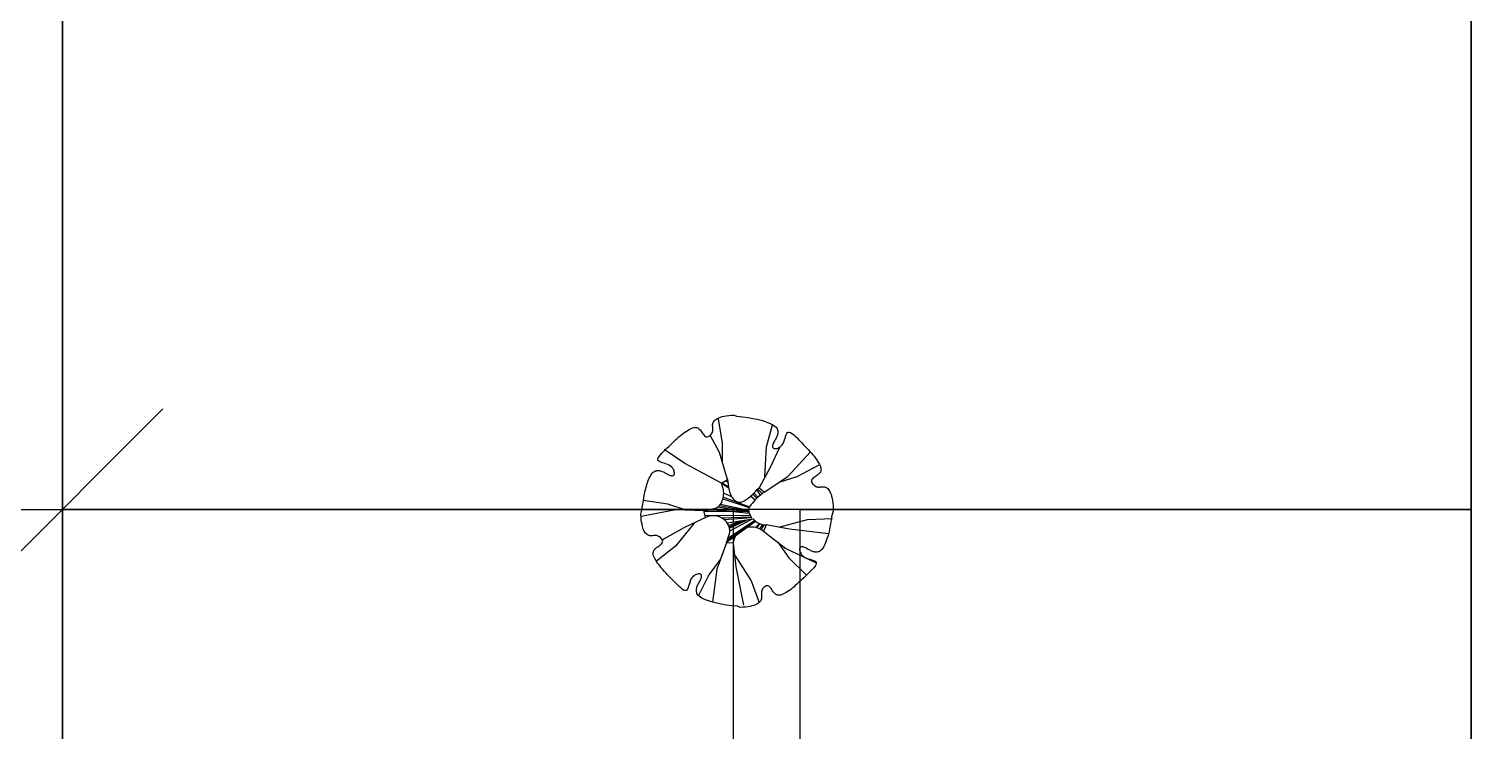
# Model space of a CAD drawing. Extents: x -93062 to 326984, y -142534 to 91021.
# Drawn here: x -54724 to -54220, y 82059 to 82304 of the extents above; entities that cross this region are included whole.
import ezdxf
from ezdxf.enums import TextEntityAlignment as Align

# ---------------------------------------------------------------- set-up
doc = ezdxf.new("R2010")
doc.units = 0
doc.header["$LTSCALE"] = 1000
doc.header["$MEASUREMENT"] = 0
doc.layers.get('0').update_dxf_attribs({"color": 8})
doc.styles.add('COMPLEX', font='COMPLEX')
doc.styles.add('hz', font='GEDITXT', dxfattribs={"width": 0.8, "bigfont": 'DXT'})
doc.styles.add('SIMPLEX', font='GEDITXT', dxfattribs={"height": 0.2, "bigfont": 'DXT'})
doc.styles.get("Standard").update_dxf_attribs({"font": 'gbenor.shx', "bigfont": 'gbcbig.shx'})

# ---------------------------------------------------------------- blocks, each defined once
blk = doc.blocks.new('_Oblique')
at = {"color": 0, "linetype": 'ByBlock', "lineweight": -2}
blk.add_line((-0.5, -0.5), (0.5, 0.5), dxfattribs=at)
blk = doc.blocks.new('A$C672165B9')
at = {"color": 251}
for p, q in [((9402.2, 14893.5), (9402.2, 12210.2)), ((10723.1, 11644.1), (10723.1, 14348.8)), ((9402.2, 13719.8), (9402.2, 13946.2)), ((10021.2, 13907.5), (10017.4, 13930.5)), ((10062.5, 13904.2), (10068.2, 13924.9)), ((10018.5, 13899), (10009.5, 13915)), ((10021.1, 13889.6), (10021.2, 13907.5)), ((10061, 13876.5), (10062.5, 13904.2)), ((10074.5, 13903.7), (10066.1, 13885.4)), ((9985.9, 13888.7), (9966.5, 13901.7)), ((10025.7, 13873.5), (10018.5, 13899)), ((10082.3, 13876.4), (10103.6, 13899.4)), ((10020.1, 13870.1), (9985.9, 13888.7)), ((10066.1, 13885.4), (10055.4, 13865.9)), ((10060.3, 13861.7), (10082.3, 13876.4)), ((10074.2, 13871), (10091.2, 13876.4)), ((10091.2, 13876.4), (10111.9, 13887.2)), ((10020.1, 13870.1), (10025.7, 13873.5)), ((10020.1, 13870.1), (10020.1, 13870.1)), ((10020.2, 13870), (10027, 13865.8)), ((10020.7, 13870.5), (10026.8, 13866.6)), ((10024.3, 13872.7), (10026, 13871.4)), ((10025.7, 13873.5), (10027.2, 13864.4)), ((10053.3, 13863.5), (10056.4, 13858.8)), ((10054.2, 13864.5), (10058.3, 13860.3)), ((10055.4, 13865.7), (10060.3, 13861.9)), ((10060.3, 13861.9), (10058.7, 13860.6)), ((9970, 13850.5), (9946.9, 13854)), ((9987, 13844.9), (9970, 13850.5)), ((10018.1, 13849.1), (10046.6, 13843.8)), ((10019.3, 13850.4), (10045.7, 13844.7)), ((10021.6, 13855.5), (10046.1, 13847.3)), ((10022, 13857.1), (10046.4, 13848)), ((10022.3, 13860.8), (10029.7, 13857.5)), ((10047.8, 13858.1), (10051.9, 13854.5)), ((10049.7, 13859.8), (10053.4, 13856)), ((10050.8, 13860.9), (10054.3, 13856.9)), ((8546.8, 13845.6), (9502.9, 13845.6)), ((9977.3, 13845.3), (9944.9, 13838.9)), ((10003.7, 13844.3), (9977.3, 13845.3)), ((9985.1, 13828.5), (10002.9, 13836.9)), ((10002.9, 13836.9), (10005.2, 13837.9)), ((10003.7, 13844.3), (10012.9, 13846.3)), ((10005.2, 13837.9), (10003.7, 13844.3)), ((10003.8, 13843.8), (10046.6, 13843.8)), ((10004.7, 13840.2), (10047.2, 13839.7)), ((10010.2, 13845.7), (10046.1, 13841.9)), ((10016.7, 13847.9), (10045.8, 13843.3)), ((10020.2, 13837.5), (10048, 13838.7)), ((10022.5, 13836), (10048.8, 13838)), ((10025.4, 13833.1), (10049.9, 13836.7)), ((10025.5, 13816.3), (10051.7, 13834.8)), ((10026.3, 13818.5), (10051.3, 13835.2)), ((10026.9, 13830.5), (10038, 13834.9)), ((10027.4, 13829.3), (10041.7, 13835.5)), ((10027.7, 13828.1), (10044.4, 13835.9)), ((10028, 13825.5), (10048.7, 13836.5)), ((10074, 13829), (10100.9, 13836.2)), ((10100.9, 13836.2), (10124.2, 13837.1)), ((9964.7, 13817), (9985.1, 13828.5)), ((9994.5, 13832.7), (9977, 13811.1)), ((10024.9, 13814.7), (10052, 13834.6)), ((10052.2, 13828.5), (10055.8, 13832.3)), ((10053.2, 13828.2), (10056.5, 13832)), ((10056, 13827.1), (10058.9, 13831.3)), ((10059.7, 13825.1), (10056.4, 13826.9)), ((10057.3, 13826.4), (10060.2, 13831.2)), ((10062.2, 13831.1), (10059.7, 13825.1)), ((10059.7, 13825.1), (10080.5, 13808.8)), ((10084.1, 13827), (10062.2, 13831.1)), ((10120.4, 13822.7), (10084.1, 13827)), ((9977, 13811.1), (9959.2, 13797)), ((10024.8, 13814.3), (10015.7, 13789.5)), ((10024.8, 13814.3), (10027.2, 13821.1)), ((10031.2, 13813.8), (10024.8, 13814.3)), ((10034, 13791.8), (10031.4, 13813.9)), ((10072.9, 13814.8), (10083.3, 13800.2)), ((10080.5, 13808.8), (10109.1, 13795.5)), ((10019, 13798.6), (10008.4, 13784.2)), ((10032.9, 13802), (10048, 13778.6)), ((10083.3, 13800.2), (10099.9, 13783.9)), ((10008.4, 13784.2), (9998.6, 13764.7)), ((10015.7, 13789.5), (10011.9, 13758.6)), ((10041.2, 13755.9), (10034, 13791.8)), ((10048, 13778.6), (10055.6, 13758.3))]:
    blk.add_line(p, q, dxfattribs=at)
at = {"color": 251, "ltscale": 3}
for p, q in [((9402.2, 13845.6), (9402.2, 14348.8)), ((10723.1, 14348.8), (10723.1, 13845.6)), ((9402.2, 13531.1), (9402.2, 13845.6)), ((9402.2, 13845.6), (10031.2, 13845.6)), ((10723.1, 13845.6), (9402.2, 13845.6)), ((10031.2, 13845.6), (10031.2, 13845.6)), ((10031.2, 13845.6), (10031.2, 13531.1)), ((10094.1, 13531.1), (10094.1, 13845.6)), ((10094.1, 13845.6), (10723.1, 13845.6)), ((10723.1, 13845.6), (10723.1, 13531.1)), ((10723.1, 13845.6), (10723.1, 13845.6))]:
    blk.add_line(p, q, dxfattribs=at)
at = {"color": 251}
blk.add_lwpolyline([(10057.6, 13766.4), (10057.6, 13765.4), (10057.7, 13764.5), (10057.8, 13763.7), (10057.8, 13762.8), (10057.7, 13762), (10057.5, 13761.1), (10057.2, 13760.3), (10056.7, 13759.5), (10056.1, 13758.8), (10055.3, 13758.1), (10054.4, 13757.4), (10053.3, 13756.7), (10052, 13756.1), (10050.5, 13755.6), (10048.8, 13755.1), (10047, 13754.6), (10045, 13754.3), (10042.7, 13754), (10040.3, 13753.8), (10037.7, 13753.6), (10035.2, 13754.8), (10029.7, 13755.3), (10024.6, 13755.9), (10020, 13756.7), (10015.9, 13757.6), (10012.2, 13758.5), (10009, 13759.5), (10006.2, 13760.5), (10003.8, 13761.5), (10001.9, 13762.4), (10000.4, 13763.3), (9999.2, 13764.2), (9998.3, 13765), (9997.7, 13765.8), (9997.2, 13766.6), (9997, 13767.4), (9996.8, 13768.2), (9996.7, 13768.9), (9996.7, 13769.7), (9996.7, 13770.5), (9996.8, 13771.3), (9997, 13772), (9997.2, 13772.8), (9997.5, 13773.7), (9997.8, 13774.5), (9998.2, 13775.3), (9998.7, 13776.2), (9999.2, 13777), (9999.7, 13777.9), (10000.1, 13778.7), (10000.6, 13779.6), (10000.9, 13780.4), (10001.3, 13781.2), (10001.5, 13781.9), (10001.6, 13782.6), (10001.6, 13783.3), (10001.4, 13783.8), (10001.2, 13784.3), (10000.8, 13784.7), (10000.2, 13785), (9999.5, 13785.1), (9998.7, 13785.1), (9997.7, 13784.9), (9996.7, 13784.6), (9995.6, 13784.1), (9994.5, 13783.4), (9993.5, 13782.5), (9992.5, 13781.4), (9991.6, 13780.1), (9990.9, 13778.6), (9990.4, 13777), (9989.8, 13775.3), (9989.4, 13773.7), (9988.9, 13772.2), (9988.3, 13770.9), (9987.6, 13770), (9986.8, 13769.5), (9985.8, 13769.5), (9984.7, 13769.9), (9983.4, 13770.8), (9982, 13771.9), (9980.5, 13773.2), (9978.9, 13774.8), (9977.3, 13776.4), (9975.7, 13778.1), (9974.1, 13779.7), (9972.5, 13781.4), (9971, 13783), (9969.4, 13784.5), (9968, 13786.1), (9966.5, 13787.7), (9965.2, 13789.2), (9963.8, 13790.8), (9962.6, 13792.3), (9961.4, 13793.8), (9960.3, 13795.3), (9959.3, 13796.8), (9958.5, 13798.2), (9957.7, 13799.6), (9957.1, 13800.9), (9956.6, 13802.1), (9956.3, 13803.2), (9956.2, 13804.2), (9956.2, 13805.1), (9956.4, 13806), (9956.7, 13806.8), (9957.1, 13807.6), (9957.8, 13808.4), (9958.5, 13809.1), (9959.4, 13809.8), (9960.4, 13810.5), (9961.4, 13811.2), (9962.4, 13811.9), (9963.3, 13812.6), (9964.1, 13813.3), (9964.7, 13814.1), (9965, 13814.9), (9965.1, 13815.8), (9964.9, 13816.6), (9964.4, 13817.5), (9963.8, 13818.3), (9963, 13819.1), (9962.1, 13819.8), (9961.2, 13820.3), (9960.2, 13820.7), (9959.3, 13821), (9958.3, 13821.1), (9957.4, 13821.1), (9956.5, 13821), (9955.6, 13820.9), (9954.7, 13820.8), (9953.9, 13820.8), (9953, 13820.9), (9952.2, 13821.1), (9951.4, 13821.4), (9950.6, 13821.9), (9949.9, 13822.5), (9949.1, 13823.3), (9948.4, 13824.2), (9947.8, 13825.3), (9947.2, 13826.6), (9946.6, 13828.1), (9946.1, 13829.8), (9945.7, 13831.6), (9945.3, 13833.7), (9945, 13835.9), (9944.8, 13838.3), (9944.7, 13841), (9945.2, 13843.6), (9946.3, 13848.9), (9947, 13854), (9947.7, 13858.6), (9948.6, 13862.8), (9949.6, 13866.4), (9950.5, 13869.7), (9951.5, 13872.5), (9952.5, 13874.8), (9953.5, 13876.7), (9954.4, 13878.2), (9955.2, 13879.4), (9956.1, 13880.3), (9956.9, 13880.9), (9957.7, 13881.4), (9958.4, 13881.7), (9959.2, 13881.8), (9960, 13881.9), (9960.8, 13882), (9961.5, 13881.9), (9962.3, 13881.8), (9963.1, 13881.7), (9963.9, 13881.4), (9964.7, 13881.2), (9965.5, 13880.8), (9966.4, 13880.4), (9967.2, 13879.9), (9968.1, 13879.4), (9969, 13879), (9969.8, 13878.5), (9970.6, 13878), (9971.4, 13877.7), (9972.2, 13877.4), (9973, 13877.2), (9973.7, 13877.1), (9974.3, 13877.1), (9974.9, 13877.2), (9975.4, 13877.5), (9975.8, 13877.9), (9976, 13878.4), (9976.2, 13879.1), (9976.2, 13879.9), (9976, 13880.9), (9975.7, 13881.9), (9975.2, 13883), (9974.5, 13884.1), (9973.6, 13885.2), (9972.5, 13886.1), (9971.2, 13887), (9969.7, 13887.7), (9968, 13888.3), (9966.4, 13888.8), (9964.7, 13889.3), (9963.2, 13889.8), (9962, 13890.3), (9961.1, 13891), (9960.6, 13891.8), (9960.6, 13892.8), (9961, 13893.9), (9961.8, 13895.2), (9962.9, 13896.7), (9964.3, 13898.2), (9965.8, 13899.7), (9967.5, 13901.3), (9969.1, 13902.9), (9970.8, 13904.5), (9972.4, 13906.1), (9974, 13907.7), (9975.6, 13909.2), (9977.2, 13910.7), (9978.7, 13912.1), (9980.3, 13913.5), (9981.8, 13914.8), (9983.4, 13916), (9984.9, 13917.2), (9986.4, 13918.3), (9987.9, 13919.3), (9989.3, 13920.2), (9990.6, 13920.9), (9991.9, 13921.5), (9993.1, 13922), (9994.2, 13922.3), (9995.3, 13922.4), (9996.2, 13922.4), (9997.1, 13922.3), (9997.9, 13922), (9998.7, 13921.5), (9999.4, 13920.9), (10000.1, 13920.1), (10000.8, 13919.2), (10001.5, 13918.2), (10002.2, 13917.2), (10002.9, 13916.2), (10003.6, 13915.3), (10004.4, 13914.5), (10005.2, 13913.9), (10006, 13913.6), (10006.8, 13913.5), (10007.7, 13913.8), (10008.6, 13914.2), (10009.4, 13914.8), (10010.2, 13915.6), (10010.8, 13916.5), (10011.4, 13917.4), (10011.8, 13918.4), (10012, 13919.3), (10012.1, 13920.3), (10012.1, 13921.2), (10012.1, 13922.1), (10012, 13923), (10011.9, 13923.9), (10011.9, 13924.7), (10012, 13925.6), (10012.2, 13926.4), (10012.5, 13927.2), (10013, 13928), (10013.6, 13928.8), (10014.4, 13929.5), (10015.3, 13930.2), (10016.4, 13930.8), (10017.7, 13931.4), (10019.2, 13932), (10020.8, 13932.5), (10022.7, 13932.9), (10024.7, 13933.3), (10027, 13933.6), (10029.4, 13933.8), (10032, 13933.9), (10034.4, 13932.8), (10040, 13932.3), (10045.1, 13931.7), (10049.7, 13930.9), (10053.8, 13930), (10057.5, 13929.1), (10060.7, 13928.1), (10063.5, 13927.1), (10065.9, 13926.1), (10067.8, 13925.1), (10069.3, 13924.2), (10070.5, 13923.4), (10071.4, 13922.6), (10072, 13921.7), (10072.4, 13921), (10072.7, 13920.2), (10072.9, 13919.4), (10073, 13918.6), (10073, 13917.9), (10073, 13917.1), (10072.9, 13916.3), (10072.7, 13915.5), (10072.5, 13914.7), (10072.2, 13913.9), (10071.9, 13913.1), (10071.4, 13912.2), (10071, 13911.4), (10070.5, 13910.5), (10070, 13909.7), (10069.5, 13908.8), (10069.1, 13908), (10068.7, 13907.2), (10068.4, 13906.4), (10068.2, 13905.6), (10068.1, 13904.9), (10068.1, 13904.3), (10068.3, 13903.7), (10068.5, 13903.2), (10068.9, 13902.9), (10069.5, 13902.6), (10070.1, 13902.5), (10071, 13902.5), (10072, 13902.6), (10073, 13903), (10074.1, 13903.5), (10075.2, 13904.1), (10076.2, 13905), (10077.2, 13906.1), (10078, 13907.4), (10078.7, 13908.9), (10079.3, 13910.6), (10079.8, 13912.3), (10080.3, 13913.9), (10080.8, 13915.4), (10081.4, 13916.6), (10082, 13917.5), (10082.8, 13918), (10083.8, 13918), (10085, 13917.6), (10086.3, 13916.8), (10087.7, 13915.7), (10089.2, 13914.3), (10090.8, 13912.8), (10092.4, 13911.1), (10094, 13909.5), (10095.6, 13907.8), (10097.2, 13906.2), (10098.7, 13904.6), (10100.2, 13903), (10101.7, 13901.4), (10103.1, 13899.9), (10104.5, 13898.3), (10105.8, 13896.8), (10107.1, 13895.3), (10108.3, 13893.7), (10109.4, 13892.2), (10110.3, 13890.8), (10111.2, 13889.3), (10112, 13888), (10112.6, 13886.7), (10113, 13885.5), (10113.4, 13884.4), (10113.5, 13883.4), (10113.5, 13882.4), (10113.3, 13881.5), (10113, 13880.7), (10112.5, 13879.9), (10111.9, 13879.2), (10111.2, 13878.5), (10110.3, 13877.8), (10109.3, 13877.1), (10108.3, 13876.4), (10107.3, 13875.7), (10106.3, 13875), (10105.6, 13874.2), (10105, 13873.5), (10104.6, 13872.7), (10104.6, 13871.8), (10104.8, 13870.9), (10105.3, 13870.1), (10105.9, 13869.2), (10106.7, 13868.5), (10107.5, 13867.8), (10108.5, 13867.2), (10109.4, 13866.8), (10110.4, 13866.6), (10111.3, 13866.5), (10112.3, 13866.5), (10113.2, 13866.6), (10114.1, 13866.6), (10114.9, 13866.7), (10115.8, 13866.7), (10116.7, 13866.7), (10117.5, 13866.5), (10118.3, 13866.1), (10119.1, 13865.7), (10119.8, 13865), (10120.6, 13864.3), (10121.2, 13863.3), (10121.9, 13862.2), (10122.5, 13860.9), (10123, 13859.5), (10123.5, 13857.8), (10124, 13855.9), (10124.4, 13853.9), (10124.6, 13851.7), (10124.9, 13849.2), (10125, 13846.6), (10125, 13843.8), (10123.3, 13838.6), (10122.7, 13833.5), (10121.9, 13828.9), (10121.1, 13824.8), (10120.1, 13821.1), (10119.1, 13817.9), (10118.1, 13815.1), (10117.1, 13812.8), (10116.2, 13810.9), (10115.3, 13809.3), (10114.4, 13808.1), (10113.6, 13807.3), (10112.8, 13806.6), (10112, 13806.2), (10111.2, 13805.9), (10110.5, 13805.7), (10109.7, 13805.6), (10108.9, 13805.6), (10108.1, 13805.6), (10107.4, 13805.7), (10106.6, 13805.9), (10105.8, 13806.1), (10105, 13806.4), (10104.1, 13806.8), (10103.3, 13807.2), (10102.4, 13807.6), (10101.6, 13808.1), (10100.7, 13808.6), (10099.9, 13809.1), (10099, 13809.5), (10098.2, 13809.9), (10097.5, 13810.2), (10096.7, 13810.4), (10096, 13810.5), (10095.3, 13810.5), (10094.8, 13810.4), (10094.3, 13810.1), (10093.9, 13809.7), (10093.6, 13809.2), (10093.5, 13808.5), (10093.5, 13807.6), (10093.7, 13806.7), (10094, 13805.6), (10094.5, 13804.5), (10095.2, 13803.4), (10096.1, 13802.4), (10097.2, 13801.4), (10098.5, 13800.6), (10100, 13799.9), (10101.6, 13799.3), (10103.3, 13798.8), (10104.9, 13798.3), (10106.4, 13797.8), (10107.7, 13797.3), (10108.6, 13796.6), (10109.1, 13795.8), (10109.1, 13794.8), (10108.7, 13793.6), (10107.9, 13792.3), (10106.7, 13790.9), (10105.4, 13789.4), (10103.8, 13787.8), (10102.2, 13786.2), (10100.5, 13784.6), (10098.9, 13783), (10097.3, 13781.4), (10095.7, 13779.9), (10094.1, 13778.4), (10092.5, 13776.9), (10090.9, 13775.5), (10089.4, 13774.1), (10087.9, 13772.8), (10086.3, 13771.5), (10084.8, 13770.3), (10083.3, 13769.3), (10081.8, 13768.3), (10080.4, 13767.4), (10079, 13766.6), (10077.8, 13766), (10076.6, 13765.6), (10075.4, 13765.3), (10074.4, 13765.1), (10073.5, 13765.1), (10072.6, 13765.3), (10071.8, 13765.6), (10071, 13766.1), (10070.3, 13766.7), (10069.5, 13767.5), (10068.8, 13768.4), (10068.1, 13769.3), (10067.5, 13770.4), (10066.8, 13771.4), (10066, 13772.3), (10065.3, 13773.1), (10064.5, 13773.6), (10063.7, 13774), (10062.9, 13774), (10062, 13773.8), (10061.1, 13773.4), (10060.3, 13772.7), (10059.5, 13772), (10058.8, 13771.1), (10058.3, 13770.1), (10057.9, 13769.2), (10057.7, 13768.2), (10057.6, 13767.3)], close=True, dxfattribs=at)
for centre, radius, start, end in [((9995, 13858.9), 27.5, 14.4178, 24.1148), ((10002.1, 13860.7), 20.2, 336.9883, 14.4178), ((10047, 13867.7), 20.1, 189.3639, 219.0167), ((10009.9, 13902.6), 58.4, 302.6981, 321.0769), ((10010.5, 13857.1), 11.1, 282.5027, 336.9883), ((10037.3, 13859.9), 7.63, 219.0167, 302.6981), ((10098.2, 13809.7), 64.4, 127.8129, 143.5558), ((10012.3, 13823), 16.6, 40.3701, 115.2365), ((10054.4, 13844.6), 8.73, 157.6896, 229.9924), ((10061.7, 13846.3), 15.2, 217.5776, 271.9347), ((10015.2, 13825.4), 12.8, 340.023, 40.3701), ((10048.2, 13811.9), 17.1, 61.518, 173.4049)]:
    blk.add_arc(centre, radius, start, end, dxfattribs=at)
at = {"color": 251, "xscale": 188.7010318362808, "yscale": 188.7010318362808, "zscale": 188.7010318362808}
blk.add_blockref('_Oblique', (9402.2, 13845.6), dxfattribs=at)
at = {"color": 251, "style": 'SIMPLEX', "width": 0.8}
for height, p in [(75.5, (5032.8, 24516.1)), (75.5, (4692.1, 24249.2)), (251.6, (24745.2, 6386.7))]:
    blk.add_attdef('JZW', text='', height=height, rotation=360, dxfattribs=at).set_placement(p, align=Align.MIDDLE)
at = {"color": 251, "style": 'COMPLEX', "width": 1.041667}
for height, p, p2 in [(135.3, (18779.9, 24022.5), (18900.7, 24022.5)), (112.7, (24159.1, 23918), (24259.7, 23918)), (112.7, (19107.7, 22514.6), (19208.3, 22514.6)), (112.7, (19107.7, 21130.8), (19208.3, 21130.8)), (112.7, (19107.7, 19910.6), (19208.3, 19910.6)), (112.7, (19107.7, 19155.8), (19208.3, 19155.8)), (112.7, (19107.7, 17646.2), (19208.3, 17646.2)), (112.7, (19107.7, 16262.4), (19208.3, 16262.4)), (112.7, (19107.7, 15255.9), (19208.3, 15255.9)), (112.7, (19107.7, 14167), (19208.3, 14167)), (112.7, (19107.7, 13933.9), (19208.3, 13933.9)), (112.7, (19107.7, 12878.3), (19208.3, 12878.3)), (146.5, (35125.9, 12740.3), (35256.8, 12740.3)), (112.7, (19107.7, 11494.5), (19208.3, 11494.5)), (112.7, (19107.7, 10274.2), (19208.3, 10274.2)), (112.7, (19107.7, 9519.4), (19208.3, 9519.4)), (112.7, (19107.7, 8009.8), (19208.3, 8009.8)), (112.7, (19107.7, 6626), (19208.3, 6626)), (112.7, (19107.7, 5619.6), (19208.3, 5619.6)), (112.7, (18534.3, 4487.4), (18635, 4487.4)), (135.3, (10257.2, 2831.6), (10378, 2831.6)), (135.3, (9845, 2443.5), (9965.8, 2443.5))]:
    blk.add_attdef('A', text='', height=height, dxfattribs=at).set_placement(p, p2, align=Align.FIT)
at = {"color": 251, "style": 'hz', "width": 0.8}
for p in [(16426.9, 23704), (10887.9, 22293), (14720.8, 19772.4), (17974.9, 19082.8), (25961.4, 18486), (38100.4, 18366.3), (11528.9, 17640.7), (26545.9, 15647), (10782.8, 15493.4), (17847.7, 14761.2), (11764.5, 12831.7), (14968.4, 10742.1), (5313.3, 9148.4), (25534.1, 9009.2), (3089.1, 8401.9), (26406.5, 6157.4), (17784.5, 5258), (29076.2, 4512.3), (15144.7, 4201.8), (37066.7, 4015)]:
    blk.add_attdef('9.80', p, '', height=440.3, dxfattribs=at)
at = {"color": 251, "style": 'COMPLEX', "width": 1.041667}
for height, p, p2 in [(135.3, (18273.7, 23709.6), (18273.7, 23588.8)), (146.5, (34895.1, 12644.2), (34895.1, 12513.3))]:
    blk.add_attdef('A', text='', height=height, rotation=270, dxfattribs=at).set_placement(p, p2, align=Align.FIT)
at = {"color": 251, "style": 'COMPLEX', "text_generation_flag": 4, "width": 1.041667}
for p, p2 in [((32232.5, 22773.3), (32353.3, 22773.3)), ((25004, 19495), (25124.8, 19495)), ((37956.5, 15917.2), (38077.2, 15917.2)), ((37584.1, 15544.8), (37704.9, 15544.8)), ((30848.7, 13137), (30969.5, 13137)), ((30933.8, 10635.5), (31054.6, 10635.5)), ((31191.9, 10370.8), (31312.7, 10370.8)), ((25004, 9858.6), (25124.8, 9858.6))]:
    blk.add_attdef('A', text='', height=135.3, dxfattribs=at).set_placement(p, p2, align=Align.FIT)
at = {"color": 251, "width": 0.8, "flags": 9}
for tag, p in [('YSIZE', (4070.3, 20399.8)), ('XSIZE', (4025.5, 20391)), ('YSIZE', (4113.1, 20385.5)), ('XSIZE', (4021, 20376.2)), ('XSIZE', (4025.5, 19762)), ('YSIZE', (4070.3, 19770.8)), ('XSIZE', (4021, 19747.2)), ('YSIZE', (4113.1, 19756.5)), ('YSIZE', (4070.3, 19141.8)), ('XSIZE', (4025.5, 19133)), ('YSIZE', (4113.1, 19127.5)), ('XSIZE', (4021, 19118.2)), ('XSIZE', (4025.5, 18504)), ('YSIZE', (4070.3, 18512.7)), ('XSIZE', (4021, 18489.2)), ('YSIZE', (4113.1, 18498.4)), ('YSIZE', (4070.3, 17883.7)), ('XSIZE', (4025.5, 17875)), ('YSIZE', (4113.1, 17869.4)), ('XSIZE', (4021, 17860.2)), ('YSIZE', (4395.3, 17290.8)), ('XSIZE', (4350.4, 17282.1)), ('YSIZE', (4438.1, 17276.5)), ('XSIZE', (4345.9, 17267.3)), ('YSIZE', (5105.1, 17097.7)), ('YSIZE', (5734.1, 17097.7)), ('XSIZE', (5060.2, 17088.9)), ('YSIZE', (5147.9, 17083.4)), ('XSIZE', (5689.2, 17088.9)), ('YSIZE', (5776.9, 17083.4)), ('XSIZE', (5055.7, 17074.1)), ('XSIZE', (5684.7, 17074.1))]:
    blk.add_attdef(tag, p, '', height=0.0687, dxfattribs=at)

msp = doc.modelspace()

# ---------------------------------------------------------------- block references
at = {"xscale": 0.3724428399518654, "yscale": 0.3724428399518654, "zscale": 0.3724428399518654}
msp.add_blockref('A$C672165B9', (-58213.59, 76979.33), dxfattribs=at)

doc.saveas('drawing.dxf')
